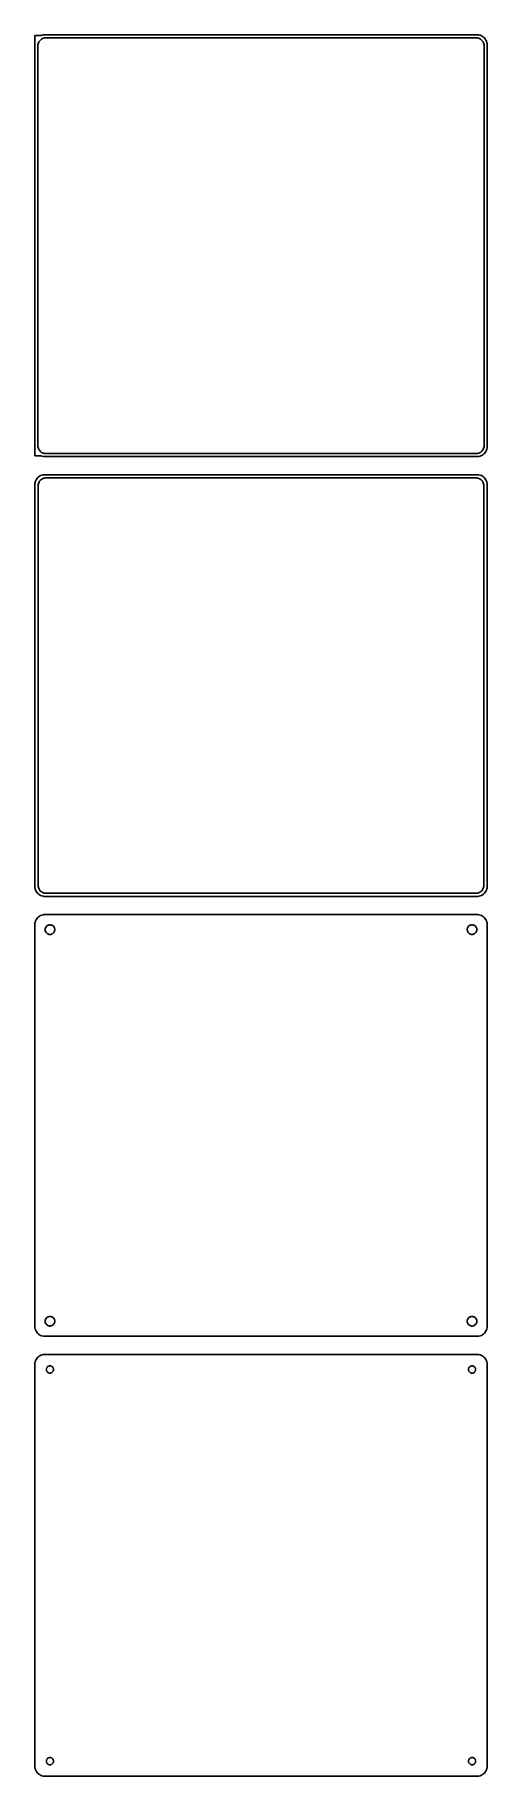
# Model space of a CAD drawing. Header units: metres. Extents: x -112 to 112, y 552 to 1419.
import ezdxf

# ---------------------------------------------------------------- set-up
doc = ezdxf.new("R2010")
doc.units = ezdxf.units.M

msp = doc.modelspace()

# ---------------------------------------------------------------- linework, layer by layer
for p, q in [((-109.5, 1418.61), (-112.5, 1418.61)), ((-112.5, 1418.61), (-112.5, 1209.39)), ((-111, 1413.5), (-110.968, 1414)), ((-111, 1214.5), (-111, 1413.5)), ((-110.968, 1414), (-110.874, 1414.49)), ((-110.874, 1414.49), (-110.719, 1414.97)), ((-110.719, 1414.97), (-110.505, 1415.43)), ((-110.505, 1415.43), (-110.236, 1415.85)), ((-110.236, 1415.85), (-109.916, 1416.24)), ((-109.916, 1416.24), (-109.55, 1416.58)), ((-109.55, 1416.58), (-109.143, 1416.88)), ((-109.045, 1418.76), (-109.5, 1418.58)), ((-109.5, 1418.58), (-109.5, 1418.61)), ((-109.143, 1416.88), (-108.703, 1417.12)), ((-108.437, 1418.91), (-109.045, 1418.76)), ((-108.703, 1417.12), (-108.236, 1417.3)), ((-107.814, 1418.99), (-108.437, 1418.91)), ((-108.236, 1417.3), (-107.75, 1417.43)), ((107.814, 1418.99), (-107.814, 1418.99)), ((-107.75, 1417.43), (-107.251, 1417.49)), ((-107.251, 1417.49), (107.251, 1417.49)), ((107.251, 1417.49), (107.75, 1417.43)), ((107.75, 1417.43), (108.236, 1417.3)), ((108.437, 1418.91), (107.814, 1418.99)), ((108.236, 1417.3), (108.703, 1417.12)), ((109.045, 1418.76), (108.437, 1418.91)), ((108.703, 1417.12), (109.143, 1416.88)), ((109.629, 1418.52), (109.045, 1418.76)), ((109.143, 1416.88), (109.55, 1416.58)), ((109.55, 1416.58), (109.916, 1416.24)), ((110.179, 1418.22), (109.629, 1418.52)), ((109.916, 1416.24), (110.236, 1415.85)), ((110.687, 1417.85), (110.179, 1418.22)), ((110.236, 1415.85), (110.505, 1415.43)), ((110.505, 1415.43), (110.719, 1414.97)), ((111.145, 1417.42), (110.687, 1417.85)), ((110.719, 1414.97), (110.874, 1414.49)), ((110.874, 1414.49), (110.968, 1414)), ((110.968, 1414), (111, 1413.5)), ((111, 1413.5), (111, 1214.5)), ((111.545, 1416.94), (111.145, 1417.42)), ((111.882, 1416.41), (111.545, 1416.94)), ((112.149, 1415.84), (111.882, 1416.41)), ((112.343, 1415.24), (112.149, 1415.84)), ((112.461, 1414.63), (112.343, 1415.24)), ((112.5, 1414), (112.461, 1414.63)), ((112.5, 1214), (112.5, 1414)), ((-110.968, 1214), (-111, 1214.5)), ((-110.874, 1213.51), (-110.968, 1214)), ((110.968, 1214), (110.874, 1213.51)), ((111, 1214.5), (110.968, 1214)), ((112.461, 1213.37), (112.5, 1214)), ((-112.5, 1209.39), (-109.5, 1209.39)), ((-110.719, 1213.03), (-110.874, 1213.51)), ((-110.505, 1212.57), (-110.719, 1213.03)), ((-110.236, 1212.15), (-110.505, 1212.57)), ((-109.916, 1211.76), (-110.236, 1212.15)), ((-109.55, 1211.42), (-109.916, 1211.76)), ((-109.143, 1211.12), (-109.55, 1211.42)), ((-109.5, 1209.39), (-109.5, 1209.42)), ((-109.5, 1209.42), (-109.045, 1209.24)), ((-108.703, 1210.88), (-109.143, 1211.12)), ((-109.045, 1209.24), (-108.437, 1209.09)), ((-108.236, 1210.7), (-108.703, 1210.88)), ((-108.437, 1209.09), (-107.814, 1209.01)), ((-107.75, 1210.57), (-108.236, 1210.7)), ((-107.814, 1209.01), (107.814, 1209.01)), ((-107.251, 1210.51), (-107.75, 1210.57)), ((107.251, 1210.51), (-107.251, 1210.51)), ((107.75, 1210.57), (107.251, 1210.51)), ((108.236, 1210.7), (107.75, 1210.57)), ((107.814, 1209.01), (108.437, 1209.09)), ((108.703, 1210.88), (108.236, 1210.7)), ((108.437, 1209.09), (109.045, 1209.24)), ((109.143, 1211.12), (108.703, 1210.88)), ((109.045, 1209.24), (109.629, 1209.48)), ((109.55, 1211.42), (109.143, 1211.12)), ((109.916, 1211.76), (109.55, 1211.42)), ((109.629, 1209.48), (110.179, 1209.78)), ((110.236, 1212.15), (109.916, 1211.76)), ((110.179, 1209.78), (110.687, 1210.15)), ((110.505, 1212.57), (110.236, 1212.15)), ((110.719, 1213.03), (110.505, 1212.57)), ((110.687, 1210.15), (111.145, 1210.58)), ((110.874, 1213.51), (110.719, 1213.03)), ((111.145, 1210.58), (111.545, 1211.06)), ((111.545, 1211.06), (111.882, 1211.59)), ((111.882, 1211.59), (112.149, 1212.16)), ((112.149, 1212.16), (112.343, 1212.76)), ((112.343, 1212.76), (112.461, 1213.37)), ((-112.149, 1196.84), (-112.343, 1196.24)), ((-111.882, 1197.41), (-112.149, 1196.84)), ((-111.545, 1197.94), (-111.882, 1197.41)), ((-111.145, 1198.42), (-111.545, 1197.94)), ((-110.687, 1198.85), (-111.145, 1198.42)), ((-110.179, 1199.22), (-110.687, 1198.85)), ((-110.394, 1196.37), (-110.133, 1196.78)), ((-109.629, 1199.52), (-110.179, 1199.22)), ((-110.133, 1196.78), (-109.823, 1197.15)), ((-109.823, 1197.15), (-109.469, 1197.48)), ((-109.045, 1199.76), (-109.629, 1199.52)), ((-109.469, 1197.48), (-109.075, 1197.77)), ((-109.075, 1197.77), (-108.649, 1198)), ((-108.437, 1199.91), (-109.045, 1199.76)), ((-108.649, 1198), (-108.197, 1198.18)), ((-107.814, 1199.99), (-108.437, 1199.91)), ((-108.197, 1198.18), (-107.726, 1198.3)), ((107.814, 1199.99), (-107.814, 1199.99)), ((-107.726, 1198.3), (-107.243, 1198.36)), ((-107.243, 1198.36), (107.243, 1198.36)), ((107.243, 1198.36), (107.726, 1198.3)), ((107.726, 1198.3), (108.197, 1198.18)), ((108.437, 1199.91), (107.814, 1199.99)), ((108.197, 1198.18), (108.649, 1198)), ((109.045, 1199.76), (108.437, 1199.91)), ((108.649, 1198), (109.075, 1197.77)), ((109.629, 1199.52), (109.045, 1199.76)), ((109.075, 1197.77), (109.469, 1197.48)), ((109.469, 1197.48), (109.823, 1197.15)), ((110.179, 1199.22), (109.629, 1199.52)), ((109.823, 1197.15), (110.133, 1196.78)), ((110.133, 1196.78), (110.394, 1196.37)), ((110.687, 1198.85), (110.179, 1199.22)), ((111.145, 1198.42), (110.687, 1198.85)), ((111.545, 1197.94), (111.145, 1198.42)), ((111.882, 1197.41), (111.545, 1197.94)), ((112.149, 1196.84), (111.882, 1197.41)), ((112.343, 1196.24), (112.149, 1196.84)), ((-112.4, 1195.94), (-112.5, 1195.94)), ((-112.5, 1195.94), (-112.5, 994.056)), ((-112.343, 1196.24), (-112.4, 1195.94)), ((-110.873, 1194.5), (-110.842, 1194.99)), ((-110.873, 995.5), (-110.873, 1194.5)), ((-110.842, 1194.99), (-110.751, 1195.46)), ((-110.751, 1195.46), (-110.601, 1195.93)), ((-110.601, 1195.93), (-110.394, 1196.37)), ((110.394, 1196.37), (110.601, 1195.93)), ((110.601, 1195.93), (110.751, 1195.46)), ((110.751, 1195.46), (110.842, 1194.99)), ((110.842, 1194.99), (110.873, 1194.5)), ((110.873, 1194.5), (110.873, 995.5)), ((112.461, 1195.63), (112.343, 1196.24)), ((112.5, 1195), (112.461, 1195.63)), ((112.5, 995), (112.5, 1195)), ((-112.5, 994.056), (-112.4, 994.056)), ((-112.4, 994.056), (-112.343, 993.757)), ((-112.343, 993.757), (-112.149, 993.159)), ((-112.149, 993.159), (-111.882, 992.591)), ((-111.882, 992.591), (-111.545, 992.061)), ((-111.545, 992.061), (-111.145, 991.577)), ((-111.145, 991.577), (-110.687, 991.147)), ((-110.842, 995.015), (-110.873, 995.5)), ((-110.751, 994.537), (-110.842, 995.015)), ((-110.601, 994.074), (-110.751, 994.537)), ((-110.687, 991.147), (-110.179, 990.778)), ((-110.394, 993.634), (-110.601, 994.074)), ((-110.133, 993.224), (-110.394, 993.634)), ((-110.179, 990.778), (-109.629, 990.476)), ((-109.823, 992.849), (-110.133, 993.224)), ((-109.469, 992.516), (-109.823, 992.849)), ((-109.629, 990.476), (-109.045, 990.245)), ((-109.075, 992.23), (-109.469, 992.516)), ((-108.649, 991.996), (-109.075, 992.23)), ((-109.045, 990.245), (-108.437, 990.089)), ((-108.197, 991.817), (-108.649, 991.996)), ((-108.437, 990.089), (-107.814, 990.01)), ((-107.726, 991.696), (-108.197, 991.817)), ((-107.814, 990.01), (107.814, 990.01)), ((-107.243, 991.635), (-107.726, 991.696)), ((107.243, 991.635), (-107.243, 991.635)), ((107.726, 991.696), (107.243, 991.635)), ((108.197, 991.817), (107.726, 991.696)), ((107.814, 990.01), (108.437, 990.089)), ((108.649, 991.996), (108.197, 991.817)), ((108.437, 990.089), (109.045, 990.245)), ((109.075, 992.23), (108.649, 991.996)), ((109.045, 990.245), (109.629, 990.476)), ((109.469, 992.516), (109.075, 992.23)), ((109.823, 992.849), (109.469, 992.516)), ((109.629, 990.476), (110.179, 990.778)), ((110.133, 993.224), (109.823, 992.849)), ((110.394, 993.634), (110.133, 993.224)), ((110.179, 990.778), (110.687, 991.147)), ((110.601, 994.074), (110.394, 993.634)), ((110.751, 994.537), (110.601, 994.074)), ((110.687, 991.147), (111.145, 991.577)), ((110.842, 995.015), (110.751, 994.537)), ((110.873, 995.5), (110.842, 995.015)), ((111.145, 991.577), (111.545, 992.061)), ((111.545, 992.061), (111.882, 992.591)), ((111.882, 992.591), (112.149, 993.159)), ((112.149, 993.159), (112.343, 993.757)), ((112.343, 993.757), (112.461, 994.373)), ((112.461, 994.373), (112.5, 995)), ((-110.687, 979.853), (-111.145, 979.423)), ((-110.179, 980.222), (-110.687, 979.853)), ((-109.629, 980.524), (-110.179, 980.222)), ((-109.045, 980.755), (-109.629, 980.524)), ((-108.437, 980.911), (-109.045, 980.755)), ((-107.814, 980.99), (-108.437, 980.911)), ((107.814, 980.99), (-107.814, 980.99)), ((108.437, 980.911), (107.814, 980.99)), ((109.045, 980.755), (108.437, 980.911)), ((109.629, 980.524), (109.045, 980.755)), ((110.179, 980.222), (109.629, 980.524)), ((110.687, 979.853), (110.179, 980.222)), ((111.145, 979.423), (110.687, 979.853)), ((-112.461, 976.627), (-112.5, 976)), ((-112.5, 976), (-112.5, 776)), ((-112.343, 977.243), (-112.461, 976.627)), ((-112.149, 977.841), (-112.343, 977.243)), ((-111.882, 978.409), (-112.149, 977.841)), ((-111.545, 978.939), (-111.882, 978.409)), ((-111.145, 979.423), (-111.545, 978.939)), ((-107.4, 973.5), (-107.381, 973.801)), ((-107.381, 973.199), (-107.4, 973.5)), ((-107.381, 973.801), (-107.325, 974.097)), ((-107.325, 972.903), (-107.381, 973.199)), ((-107.325, 974.097), (-107.231, 974.383)), ((-107.231, 972.617), (-107.325, 972.903)), ((-107.231, 974.383), (-107.103, 974.656)), ((-107.103, 972.344), (-107.231, 972.617)), ((-107.103, 974.656), (-106.942, 974.911)), ((-106.942, 972.089), (-107.103, 972.344)), ((-106.942, 974.911), (-106.75, 975.143)), ((-106.75, 971.857), (-106.942, 972.089)), ((-106.75, 975.143), (-106.53, 975.349)), ((-106.53, 971.651), (-106.75, 971.857)), ((-106.53, 975.349), (-106.286, 975.526)), ((-106.286, 971.474), (-106.53, 971.651)), ((-106.286, 975.526), (-106.022, 975.672)), ((-106.022, 971.328), (-106.286, 971.474)), ((-106.022, 975.672), (-105.742, 975.783)), ((-105.742, 971.217), (-106.022, 971.328)), ((-105.742, 975.783), (-105.45, 975.857)), ((-105.45, 971.143), (-105.742, 971.217)), ((-105.45, 975.857), (-105.151, 975.895)), ((-105.151, 971.105), (-105.45, 971.143)), ((-105.151, 975.895), (-104.849, 975.895)), ((-104.849, 971.105), (-105.151, 971.105)), ((-104.849, 975.895), (-104.55, 975.857)), ((-104.55, 971.143), (-104.849, 971.105)), ((-104.55, 975.857), (-104.258, 975.783)), ((-104.258, 971.217), (-104.55, 971.143)), ((-104.258, 975.783), (-103.978, 975.672)), ((-103.978, 971.328), (-104.258, 971.217)), ((-103.978, 975.672), (-103.714, 975.526)), ((-103.714, 971.474), (-103.978, 971.328)), ((-103.714, 975.526), (-103.47, 975.349)), ((-103.47, 971.651), (-103.714, 971.474)), ((-103.47, 975.349), (-103.25, 975.143)), ((-103.25, 971.857), (-103.47, 971.651)), ((-103.25, 975.143), (-103.058, 974.911)), ((-103.058, 972.089), (-103.25, 971.857)), ((-103.058, 974.911), (-102.897, 974.656)), ((-102.897, 972.344), (-103.058, 972.089)), ((-102.897, 974.656), (-102.769, 974.383)), ((-102.769, 972.617), (-102.897, 972.344)), ((-102.769, 974.383), (-102.675, 974.097)), ((-102.675, 972.903), (-102.769, 972.617)), ((-102.675, 974.097), (-102.619, 973.801)), ((-102.619, 973.199), (-102.675, 972.903)), ((-102.619, 973.801), (-102.6, 973.5)), ((-102.6, 973.5), (-102.619, 973.199)), ((102.6, 973.5), (102.619, 973.801)), ((102.619, 973.199), (102.6, 973.5)), ((102.619, 973.801), (102.675, 974.097)), ((102.675, 972.903), (102.619, 973.199)), ((102.675, 974.097), (102.769, 974.383)), ((102.769, 972.617), (102.675, 972.903)), ((102.769, 974.383), (102.897, 974.656)), ((102.897, 972.344), (102.769, 972.617)), ((102.897, 974.656), (103.058, 974.911)), ((103.058, 972.089), (102.897, 972.344)), ((103.058, 974.911), (103.25, 975.143)), ((103.25, 971.857), (103.058, 972.089)), ((103.25, 975.143), (103.47, 975.349)), ((103.47, 971.651), (103.25, 971.857)), ((103.47, 975.349), (103.714, 975.526)), ((103.714, 971.474), (103.47, 971.651)), ((103.714, 975.526), (103.978, 975.672)), ((103.978, 971.328), (103.714, 971.474)), ((103.978, 975.672), (104.258, 975.783)), ((104.258, 971.217), (103.978, 971.328)), ((104.258, 975.783), (104.55, 975.857)), ((104.55, 971.143), (104.258, 971.217)), ((104.55, 975.857), (104.849, 975.895)), ((104.849, 971.105), (104.55, 971.143)), ((104.849, 975.895), (105.151, 975.895)), ((105.151, 971.105), (104.849, 971.105)), ((105.151, 975.895), (105.45, 975.857)), ((105.45, 971.143), (105.151, 971.105)), ((105.45, 975.857), (105.742, 975.783)), ((105.742, 971.217), (105.45, 971.143)), ((105.742, 975.783), (106.022, 975.672)), ((106.022, 971.328), (105.742, 971.217)), ((106.022, 975.672), (106.286, 975.526)), ((106.286, 971.474), (106.022, 971.328)), ((106.286, 975.526), (106.53, 975.349)), ((106.53, 971.651), (106.286, 971.474)), ((106.53, 975.349), (106.75, 975.143)), ((106.75, 971.857), (106.53, 971.651)), ((106.75, 975.143), (106.942, 974.911)), ((106.942, 972.089), (106.75, 971.857)), ((106.942, 974.911), (107.103, 974.656)), ((107.103, 972.344), (106.942, 972.089)), ((107.103, 974.656), (107.231, 974.383)), ((107.231, 972.617), (107.103, 972.344)), ((107.231, 974.383), (107.325, 974.097)), ((107.325, 972.903), (107.231, 972.617)), ((107.325, 974.097), (107.381, 973.801)), ((107.381, 973.199), (107.325, 972.903)), ((107.381, 973.801), (107.4, 973.5)), ((107.4, 973.5), (107.381, 973.199)), ((111.545, 978.939), (111.145, 979.423)), ((111.882, 978.409), (111.545, 978.939)), ((112.149, 977.841), (111.882, 978.409)), ((112.343, 977.243), (112.149, 977.841)), ((112.461, 976.627), (112.343, 977.243)), ((112.5, 976), (112.461, 976.627)), ((112.5, 776), (112.5, 976)), ((-106.75, 780.143), (-106.53, 780.349)), ((-106.53, 780.349), (-106.286, 780.526)), ((-106.286, 780.526), (-106.022, 780.672)), ((-106.022, 780.672), (-105.742, 780.783)), ((-105.742, 780.783), (-105.45, 780.857)), ((-105.45, 780.857), (-105.151, 780.895)), ((-105.151, 780.895), (-104.849, 780.895)), ((-104.849, 780.895), (-104.55, 780.857)), ((-104.55, 780.857), (-104.258, 780.783)), ((-104.258, 780.783), (-103.978, 780.672)), ((-103.978, 780.672), (-103.714, 780.526)), ((-103.714, 780.526), (-103.47, 780.349)), ((-103.47, 780.349), (-103.25, 780.143)), ((103.25, 780.143), (103.47, 780.349)), ((103.47, 780.349), (103.714, 780.526)), ((103.714, 780.526), (103.978, 780.672)), ((103.978, 780.672), (104.258, 780.783)), ((104.258, 780.783), (104.55, 780.857)), ((104.55, 780.857), (104.849, 780.895)), ((104.849, 780.895), (105.151, 780.895)), ((105.151, 780.895), (105.45, 780.857)), ((105.45, 780.857), (105.742, 780.783)), ((105.742, 780.783), (106.022, 780.672)), ((106.022, 780.672), (106.286, 780.526)), ((106.286, 780.526), (106.53, 780.349)), ((106.53, 780.349), (106.75, 780.143)), ((-112.5, 776), (-112.461, 775.373)), ((-112.461, 775.373), (-112.343, 774.757)), ((-112.343, 774.757), (-112.149, 774.159)), ((-112.149, 774.159), (-111.882, 773.591)), ((-111.882, 773.591), (-111.545, 773.061)), ((-111.545, 773.061), (-111.145, 772.577)), ((-111.145, 772.577), (-110.687, 772.147)), ((-110.687, 772.147), (-110.179, 771.778)), ((-110.179, 771.778), (-109.629, 771.476)), ((-107.4, 778.5), (-107.381, 778.801)), ((-107.381, 778.199), (-107.4, 778.5)), ((-107.381, 778.801), (-107.325, 779.097)), ((-107.325, 777.903), (-107.381, 778.199)), ((-107.325, 779.097), (-107.231, 779.383)), ((-107.231, 777.617), (-107.325, 777.903)), ((-107.231, 779.383), (-107.103, 779.656)), ((-107.103, 777.344), (-107.231, 777.617)), ((-107.103, 779.656), (-106.942, 779.911)), ((-106.942, 777.089), (-107.103, 777.344)), ((-106.942, 779.911), (-106.75, 780.143)), ((-106.75, 776.857), (-106.942, 777.089)), ((-106.53, 776.651), (-106.75, 776.857)), ((-106.286, 776.474), (-106.53, 776.651)), ((-106.022, 776.328), (-106.286, 776.474)), ((-105.742, 776.217), (-106.022, 776.328)), ((-105.45, 776.143), (-105.742, 776.217)), ((-105.151, 776.105), (-105.45, 776.143)), ((-104.849, 776.105), (-105.151, 776.105)), ((-104.55, 776.143), (-104.849, 776.105)), ((-104.258, 776.217), (-104.55, 776.143)), ((-103.978, 776.328), (-104.258, 776.217)), ((-103.714, 776.474), (-103.978, 776.328)), ((-103.47, 776.651), (-103.714, 776.474)), ((-103.25, 776.857), (-103.47, 776.651)), ((-103.25, 780.143), (-103.058, 779.911)), ((-103.058, 777.089), (-103.25, 776.857)), ((-103.058, 779.911), (-102.897, 779.656)), ((-102.897, 777.344), (-103.058, 777.089)), ((-102.897, 779.656), (-102.769, 779.383)), ((-102.769, 777.617), (-102.897, 777.344)), ((-102.769, 779.383), (-102.675, 779.097)), ((-102.675, 777.903), (-102.769, 777.617)), ((-102.675, 779.097), (-102.619, 778.801)), ((-102.619, 778.199), (-102.675, 777.903)), ((-102.619, 778.801), (-102.6, 778.5)), ((-102.6, 778.5), (-102.619, 778.199)), ((102.6, 778.5), (102.619, 778.801)), ((102.619, 778.199), (102.6, 778.5)), ((102.619, 778.801), (102.675, 779.097)), ((102.675, 777.903), (102.619, 778.199)), ((102.675, 779.097), (102.769, 779.383)), ((102.769, 777.617), (102.675, 777.903)), ((102.769, 779.383), (102.897, 779.656)), ((102.897, 777.344), (102.769, 777.617)), ((102.897, 779.656), (103.058, 779.911)), ((103.058, 777.089), (102.897, 777.344)), ((103.058, 779.911), (103.25, 780.143)), ((103.25, 776.857), (103.058, 777.089)), ((103.47, 776.651), (103.25, 776.857)), ((103.714, 776.474), (103.47, 776.651)), ((103.978, 776.328), (103.714, 776.474)), ((104.258, 776.217), (103.978, 776.328)), ((104.55, 776.143), (104.258, 776.217)), ((104.849, 776.105), (104.55, 776.143)), ((105.151, 776.105), (104.849, 776.105)), ((105.45, 776.143), (105.151, 776.105)), ((105.742, 776.217), (105.45, 776.143)), ((106.022, 776.328), (105.742, 776.217)), ((106.286, 776.474), (106.022, 776.328)), ((106.53, 776.651), (106.286, 776.474)), ((106.75, 776.857), (106.53, 776.651)), ((106.75, 780.143), (106.942, 779.911)), ((106.942, 777.089), (106.75, 776.857)), ((106.942, 779.911), (107.103, 779.656)), ((107.103, 777.344), (106.942, 777.089)), ((107.103, 779.656), (107.231, 779.383)), ((107.231, 777.617), (107.103, 777.344)), ((107.231, 779.383), (107.325, 779.097)), ((107.325, 777.903), (107.231, 777.617)), ((107.325, 779.097), (107.381, 778.801)), ((107.381, 778.199), (107.325, 777.903)), ((107.381, 778.801), (107.4, 778.5)), ((107.4, 778.5), (107.381, 778.199)), ((109.629, 771.476), (110.179, 771.778)), ((110.179, 771.778), (110.687, 772.147)), ((110.687, 772.147), (111.145, 772.577)), ((111.145, 772.577), (111.545, 773.061)), ((111.545, 773.061), (111.882, 773.591)), ((111.882, 773.591), (112.149, 774.159)), ((112.149, 774.159), (112.343, 774.757)), ((112.343, 774.757), (112.461, 775.373)), ((112.461, 775.373), (112.5, 776)), ((-109.629, 771.476), (-109.045, 771.245)), ((-109.045, 771.245), (-108.437, 771.089)), ((-108.437, 771.089), (-107.814, 771.01)), ((-107.814, 771.01), (107.814, 771.01)), ((107.814, 771.01), (108.437, 771.089)), ((108.437, 771.089), (109.045, 771.245)), ((109.045, 771.245), (109.629, 771.476)), ((-112.461, 757.627), (-112.5, 757)), ((-112.5, 757), (-112.5, 557)), ((-112.343, 758.243), (-112.461, 757.627)), ((-112.149, 758.841), (-112.343, 758.243)), ((-111.882, 759.409), (-112.149, 758.841)), ((-111.545, 759.939), (-111.882, 759.409)), ((-111.145, 760.423), (-111.545, 759.939)), ((-110.687, 760.853), (-111.145, 760.423)), ((-110.179, 761.222), (-110.687, 760.853)), ((-109.629, 761.524), (-110.179, 761.222)), ((-109.045, 761.755), (-109.629, 761.524)), ((-108.437, 761.911), (-109.045, 761.755)), ((-107.814, 761.99), (-108.437, 761.911)), ((107.814, 761.99), (-107.814, 761.99)), ((-106.8, 754.5), (-106.786, 754.726)), ((-106.786, 754.274), (-106.8, 754.5)), ((-106.786, 754.726), (-106.743, 754.948)), ((-106.743, 754.052), (-106.786, 754.274)), ((-106.743, 754.948), (-106.674, 755.163)), ((-106.674, 755.163), (-106.577, 755.367)), ((-106.577, 755.367), (-106.456, 755.558)), ((-106.456, 755.558), (-106.312, 755.732)), ((-106.312, 755.732), (-106.147, 755.887)), ((-106.147, 755.887), (-105.964, 756.02)), ((-105.964, 756.02), (-105.766, 756.129)), ((-105.766, 756.129), (-105.556, 756.212)), ((-105.556, 756.212), (-105.337, 756.268)), ((-105.337, 756.268), (-105.113, 756.296)), ((-105.113, 756.296), (-104.887, 756.296)), ((-104.887, 756.296), (-104.663, 756.268)), ((-104.663, 756.268), (-104.444, 756.212)), ((-104.444, 756.212), (-104.234, 756.129)), ((-104.234, 756.129), (-104.036, 756.02)), ((-104.036, 756.02), (-103.853, 755.887)), ((-103.853, 755.887), (-103.688, 755.732)), ((-103.688, 755.732), (-103.544, 755.558)), ((-103.544, 755.558), (-103.423, 755.367)), ((-103.423, 755.367), (-103.326, 755.163)), ((-103.326, 755.163), (-103.257, 754.948)), ((-103.257, 754.948), (-103.214, 754.726)), ((-103.214, 754.274), (-103.257, 754.052)), ((-103.214, 754.726), (-103.2, 754.5)), ((-103.2, 754.5), (-103.214, 754.274)), ((103.2, 754.5), (103.214, 754.726)), ((103.214, 754.274), (103.2, 754.5)), ((103.214, 754.726), (103.257, 754.948)), ((103.257, 754.052), (103.214, 754.274)), ((103.257, 754.948), (103.326, 755.163)), ((103.326, 755.163), (103.423, 755.367)), ((103.423, 755.367), (103.544, 755.558)), ((103.544, 755.558), (103.688, 755.732)), ((103.688, 755.732), (103.853, 755.887)), ((103.853, 755.887), (104.036, 756.02)), ((104.036, 756.02), (104.234, 756.129)), ((104.234, 756.129), (104.444, 756.212)), ((104.444, 756.212), (104.663, 756.268)), ((104.663, 756.268), (104.887, 756.296)), ((104.887, 756.296), (105.113, 756.296)), ((105.113, 756.296), (105.337, 756.268)), ((105.337, 756.268), (105.556, 756.212)), ((105.556, 756.212), (105.766, 756.129)), ((105.766, 756.129), (105.964, 756.02)), ((105.964, 756.02), (106.147, 755.887)), ((106.147, 755.887), (106.312, 755.732)), ((106.312, 755.732), (106.456, 755.558)), ((106.456, 755.558), (106.577, 755.367)), ((106.577, 755.367), (106.674, 755.163)), ((106.674, 755.163), (106.743, 754.948)), ((106.743, 754.948), (106.786, 754.726)), ((106.786, 754.274), (106.743, 754.052)), ((106.786, 754.726), (106.8, 754.5)), ((106.8, 754.5), (106.786, 754.274)), ((108.437, 761.911), (107.814, 761.99)), ((109.045, 761.755), (108.437, 761.911)), ((109.629, 761.524), (109.045, 761.755)), ((110.179, 761.222), (109.629, 761.524)), ((110.687, 760.853), (110.179, 761.222)), ((111.145, 760.423), (110.687, 760.853)), ((111.545, 759.939), (111.145, 760.423)), ((111.882, 759.409), (111.545, 759.939)), ((112.149, 758.841), (111.882, 759.409)), ((112.343, 758.243), (112.149, 758.841)), ((112.461, 757.627), (112.343, 758.243)), ((112.5, 757), (112.461, 757.627)), ((112.5, 557), (112.5, 757)), ((-106.674, 753.837), (-106.743, 754.052)), ((-106.577, 753.633), (-106.674, 753.837)), ((-106.456, 753.442), (-106.577, 753.633)), ((-106.312, 753.268), (-106.456, 753.442)), ((-106.147, 753.113), (-106.312, 753.268)), ((-105.964, 752.98), (-106.147, 753.113)), ((-105.766, 752.871), (-105.964, 752.98)), ((-105.556, 752.788), (-105.766, 752.871)), ((-105.337, 752.732), (-105.556, 752.788)), ((-105.113, 752.704), (-105.337, 752.732)), ((-104.887, 752.704), (-105.113, 752.704)), ((-104.663, 752.732), (-104.887, 752.704)), ((-104.444, 752.788), (-104.663, 752.732)), ((-104.234, 752.871), (-104.444, 752.788)), ((-104.036, 752.98), (-104.234, 752.871)), ((-103.853, 753.113), (-104.036, 752.98)), ((-103.688, 753.268), (-103.853, 753.113)), ((-103.544, 753.442), (-103.688, 753.268)), ((-103.423, 753.633), (-103.544, 753.442)), ((-103.326, 753.837), (-103.423, 753.633)), ((-103.257, 754.052), (-103.326, 753.837)), ((103.326, 753.837), (103.257, 754.052)), ((103.423, 753.633), (103.326, 753.837)), ((103.544, 753.442), (103.423, 753.633)), ((103.688, 753.268), (103.544, 753.442)), ((103.853, 753.113), (103.688, 753.268)), ((104.036, 752.98), (103.853, 753.113)), ((104.234, 752.871), (104.036, 752.98)), ((104.444, 752.788), (104.234, 752.871)), ((104.663, 752.732), (104.444, 752.788)), ((104.887, 752.704), (104.663, 752.732)), ((105.113, 752.704), (104.887, 752.704)), ((105.337, 752.732), (105.113, 752.704)), ((105.556, 752.788), (105.337, 752.732)), ((105.766, 752.871), (105.556, 752.788)), ((105.964, 752.98), (105.766, 752.871)), ((106.147, 753.113), (105.964, 752.98)), ((106.312, 753.268), (106.147, 753.113)), ((106.456, 753.442), (106.312, 753.268)), ((106.577, 753.633), (106.456, 753.442)), ((106.674, 753.837), (106.577, 753.633)), ((106.743, 754.052), (106.674, 753.837)), ((-112.5, 557), (-112.461, 556.373)), ((-112.461, 556.373), (-112.343, 555.757)), ((-112.343, 555.757), (-112.149, 555.159)), ((-112.149, 555.159), (-111.882, 554.591)), ((-106.8, 559.5), (-106.786, 559.726)), ((-106.786, 559.274), (-106.8, 559.5)), ((-106.786, 559.726), (-106.743, 559.948)), ((-106.743, 559.052), (-106.786, 559.274)), ((-106.743, 559.948), (-106.674, 560.163)), ((-106.674, 558.837), (-106.743, 559.052)), ((-106.674, 560.163), (-106.577, 560.367)), ((-106.577, 558.633), (-106.674, 558.837)), ((-106.577, 560.367), (-106.456, 560.558)), ((-106.456, 558.442), (-106.577, 558.633)), ((-106.456, 560.558), (-106.312, 560.732)), ((-106.312, 558.268), (-106.456, 558.442)), ((-106.312, 560.732), (-106.147, 560.887)), ((-106.147, 558.113), (-106.312, 558.268)), ((-106.147, 560.887), (-105.964, 561.02)), ((-105.964, 557.98), (-106.147, 558.113)), ((-105.964, 561.02), (-105.766, 561.129)), ((-105.766, 557.871), (-105.964, 557.98)), ((-105.766, 561.129), (-105.556, 561.212)), ((-105.556, 557.788), (-105.766, 557.871)), ((-105.556, 561.212), (-105.337, 561.268)), ((-105.337, 557.732), (-105.556, 557.788)), ((-105.337, 561.268), (-105.113, 561.296)), ((-105.113, 557.704), (-105.337, 557.732)), ((-105.113, 561.296), (-104.887, 561.296)), ((-104.887, 557.704), (-105.113, 557.704)), ((-104.887, 561.296), (-104.663, 561.268)), ((-104.663, 557.732), (-104.887, 557.704)), ((-104.663, 561.268), (-104.444, 561.212)), ((-104.444, 557.788), (-104.663, 557.732)), ((-104.444, 561.212), (-104.234, 561.129)), ((-104.234, 557.871), (-104.444, 557.788)), ((-104.234, 561.129), (-104.036, 561.02)), ((-104.036, 557.98), (-104.234, 557.871)), ((-104.036, 561.02), (-103.853, 560.887)), ((-103.853, 558.113), (-104.036, 557.98)), ((-103.853, 560.887), (-103.688, 560.732)), ((-103.688, 558.268), (-103.853, 558.113)), ((-103.688, 560.732), (-103.544, 560.558)), ((-103.544, 558.442), (-103.688, 558.268)), ((-103.544, 560.558), (-103.423, 560.367)), ((-103.423, 558.633), (-103.544, 558.442)), ((-103.423, 560.367), (-103.326, 560.163)), ((-103.326, 558.837), (-103.423, 558.633)), ((-103.326, 560.163), (-103.257, 559.948)), ((-103.257, 559.052), (-103.326, 558.837)), ((-103.257, 559.948), (-103.214, 559.726)), ((-103.214, 559.274), (-103.257, 559.052)), ((-103.214, 559.726), (-103.2, 559.5)), ((-103.2, 559.5), (-103.214, 559.274)), ((103.2, 559.5), (103.214, 559.726)), ((103.214, 559.274), (103.2, 559.5)), ((103.214, 559.726), (103.257, 559.948)), ((103.257, 559.052), (103.214, 559.274)), ((103.257, 559.948), (103.326, 560.163)), ((103.326, 558.837), (103.257, 559.052)), ((103.326, 560.163), (103.423, 560.367)), ((103.423, 558.633), (103.326, 558.837)), ((103.423, 560.367), (103.544, 560.558)), ((103.544, 558.442), (103.423, 558.633)), ((103.544, 560.558), (103.688, 560.732)), ((103.688, 558.268), (103.544, 558.442)), ((103.688, 560.732), (103.853, 560.887)), ((103.853, 558.113), (103.688, 558.268)), ((103.853, 560.887), (104.036, 561.02)), ((104.036, 557.98), (103.853, 558.113)), ((104.036, 561.02), (104.234, 561.129)), ((104.234, 557.871), (104.036, 557.98)), ((104.234, 561.129), (104.444, 561.212)), ((104.444, 557.788), (104.234, 557.871)), ((104.444, 561.212), (104.663, 561.268)), ((104.663, 557.732), (104.444, 557.788)), ((104.663, 561.268), (104.887, 561.296)), ((104.887, 557.704), (104.663, 557.732)), ((104.887, 561.296), (105.113, 561.296)), ((105.113, 557.704), (104.887, 557.704)), ((105.113, 561.296), (105.337, 561.268)), ((105.337, 557.732), (105.113, 557.704)), ((105.337, 561.268), (105.556, 561.212)), ((105.556, 557.788), (105.337, 557.732)), ((105.556, 561.212), (105.766, 561.129)), ((105.766, 557.871), (105.556, 557.788)), ((105.766, 561.129), (105.964, 561.02)), ((105.964, 557.98), (105.766, 557.871)), ((105.964, 561.02), (106.147, 560.887)), ((106.147, 558.113), (105.964, 557.98)), ((106.147, 560.887), (106.312, 560.732)), ((106.312, 558.268), (106.147, 558.113)), ((106.312, 560.732), (106.456, 560.558)), ((106.456, 558.442), (106.312, 558.268)), ((106.456, 560.558), (106.577, 560.367)), ((106.577, 558.633), (106.456, 558.442)), ((106.577, 560.367), (106.674, 560.163)), ((106.674, 558.837), (106.577, 558.633)), ((106.674, 560.163), (106.743, 559.948)), ((106.743, 559.052), (106.674, 558.837)), ((106.743, 559.948), (106.786, 559.726)), ((106.786, 559.274), (106.743, 559.052)), ((106.786, 559.726), (106.8, 559.5)), ((106.8, 559.5), (106.786, 559.274)), ((111.882, 554.591), (112.149, 555.159)), ((112.149, 555.159), (112.343, 555.757)), ((112.343, 555.757), (112.461, 556.373)), ((112.461, 556.373), (112.5, 557)), ((-111.882, 554.591), (-111.545, 554.061)), ((-111.545, 554.061), (-111.145, 553.577)), ((-111.145, 553.577), (-110.687, 553.147)), ((-110.687, 553.147), (-110.179, 552.778)), ((-110.179, 552.778), (-109.629, 552.476)), ((-109.629, 552.476), (-109.045, 552.245)), ((-109.045, 552.245), (-108.437, 552.089)), ((-108.437, 552.089), (-107.814, 552.01)), ((-107.814, 552.01), (107.814, 552.01)), ((107.814, 552.01), (108.437, 552.089)), ((108.437, 552.089), (109.045, 552.245)), ((109.045, 552.245), (109.629, 552.476)), ((109.629, 552.476), (110.179, 552.778)), ((110.179, 552.778), (110.687, 553.147)), ((110.687, 553.147), (111.145, 553.577)), ((111.145, 553.577), (111.545, 554.061)), ((111.545, 554.061), (111.882, 554.591))]:
    msp.add_line(p, q)

doc.saveas('drawing.dxf')
